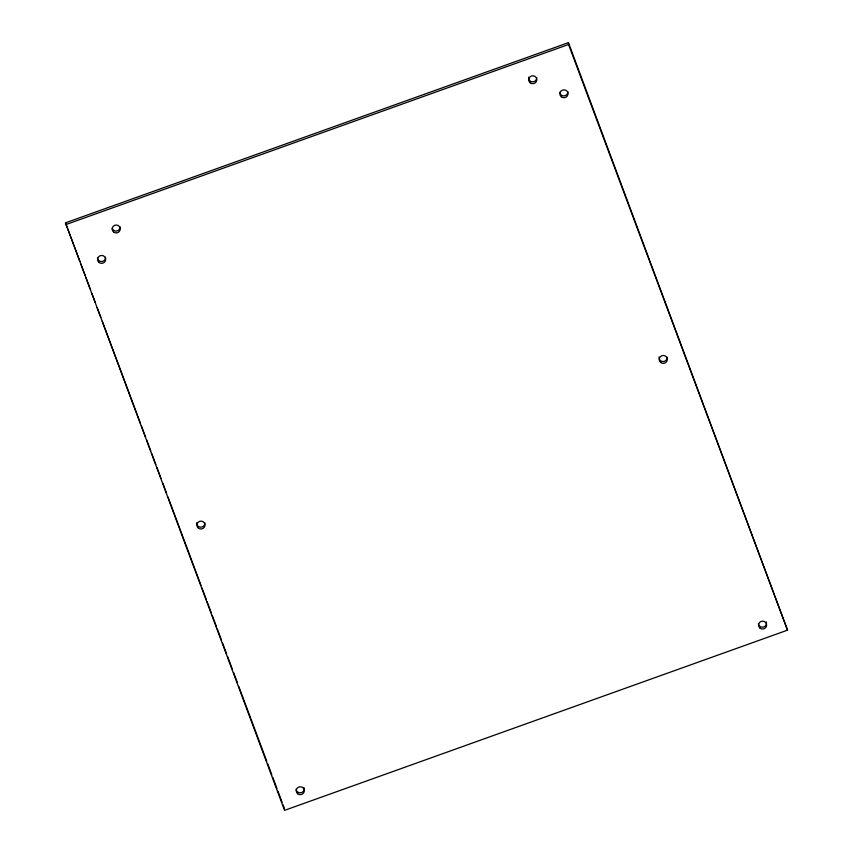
<?xml version="1.0" encoding="UTF-8"?>
<svg xmlns="http://www.w3.org/2000/svg" width="853" height="853" viewBox="0 0 853 853"><rect width="100%" height="100%" fill="white"/><g stroke="black" fill="none" stroke-linecap="round" stroke-linejoin="round"><path stroke-width="1.28" d="M65.478 222.846L568.429 42.65L787.522 630.154L284.571 810.35L65.478 222.846L79.915 261.476M65.617 224.68L568.578 44.484L568.429 42.65M568.578 44.484L787.522 630.154M80.843 263.961L85.044 275.178M85.972 277.673L90.162 288.89M92.028 293.869L95.291 302.591M97.157 307.581L100.878 317.551M102.275 321.282L140.478 423.472M141.406 425.956L145.596 437.173M146.535 439.668L150.725 450.885M151.653 453.369L155.854 464.586M156.781 467.081L160.972 478.298M162.838 483.278L166.57 493.247M167.966 496.99L201.041 585.467M201.969 587.952L206.159 599.169M207.098 601.664L211.288 612.88M212.216 615.365L216.417 626.582M217.344 629.077L221.535 640.294M222.473 642.789L226.663 653.995M227.591 656.49L232.251 668.955M233.647 672.686L237.379 682.656M238.776 686.398L266.722 761.164M267.661 763.659L271.851 774.876M272.779 777.36L276.969 788.577M277.907 791.072L282.098 802.289M283.025 804.784L284.422 808.516M766.25 621.88A4.052 3.945 -4.4 0 1 763.318 627.104A4.052 3.945 -4.4 0 1 758.402 623.607M536.676 77.527A4.052 3.945 -4.4 0 1 532.464 81.835A4.052 3.945 -4.4 0 1 528.647 77.218M567.853 91.58A4.052 3.945 -4.4 0 1 564.164 95.877A4.052 3.945 -4.4 0 1 559.781 92.305M120.092 226.781A4.052 3.945 -4.4 0 1 112.233 228.508M105.537 257.211A4.052 3.945 -4.4 0 1 101.859 261.508A4.052 3.945 -4.4 0 1 97.466 257.937M667.174 357.236A4.052 3.945 -4.4 0 1 662.952 361.544A4.052 3.945 -4.4 0 1 659.134 356.927M204.859 522.868A4.052 3.945 -4.4 0 1 200.636 527.175A4.052 3.945 -4.4 0 1 196.819 522.558M303.935 787.511A4.052 3.945 -4.4 0 1 301.002 792.736A4.052 3.945 -4.4 0 1 296.087 789.238M759.98 628.117A4.052 3.945 -4.4 0 0 766.58 625.75A4.052 3.945 -4.4 0 0 761.196 621.379A4.052 3.945 -4.4 0 0 759.98 628.117M561.349 96.805A4.052 3.945 -4.4 0 0 567.949 94.448A4.052 3.945 -4.4 0 0 562.575 90.066A4.052 3.945 -4.4 0 0 561.349 96.805M530.171 82.762A4.052 3.945 -4.4 0 0 536.772 80.395A4.052 3.945 -4.4 0 0 531.398 76.013A4.052 3.945 -4.4 0 0 530.171 82.762M660.659 362.461A4.052 3.945 -4.4 0 0 667.259 360.094A4.052 3.945 -4.4 0 0 661.885 355.722A4.052 3.945 -4.4 0 0 660.659 362.461M99.033 262.436A4.052 3.945 -4.4 0 0 105.633 260.08A4.052 3.945 -4.4 0 0 100.259 255.697A4.052 3.945 -4.4 0 0 99.033 262.436M113.588 232.005A4.052 3.945 -4.4 0 0 120.177 229.649A4.052 3.945 -4.4 0 0 114.803 225.267A4.052 3.945 -4.4 0 0 113.588 232.005M297.665 793.748A4.052 3.945 -4.4 0 0 304.265 791.381A4.052 3.945 -4.4 0 0 298.881 787.01A4.052 3.945 -4.4 0 0 297.665 793.748M198.354 528.092A4.052 3.945 -4.4 0 0 204.944 525.725A4.052 3.945 -4.4 0 0 199.57 521.354A4.052 3.945 -4.4 0 0 198.354 528.092"/></g></svg>
